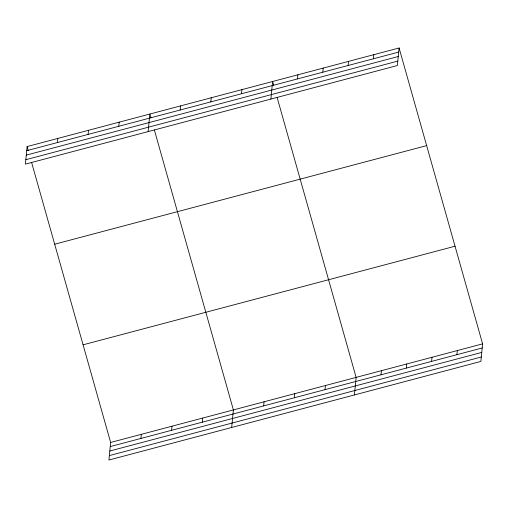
<?xml version="1.0" encoding="UTF-8"?>
<svg xmlns="http://www.w3.org/2000/svg" width="508" height="508" viewBox="0 0 508 508"><rect width="100%" height="100%" fill="white"/><g stroke="black" fill="none" stroke-linecap="round" stroke-linejoin="round"><path stroke-width="0.76" d="M27.121 146.571L25.4 164.135L397.358 65.538L399.085 47.974L27.121 146.571L28.2 150.387M57.404 142.551L57.81 138.436M88.094 134.417L88.494 130.302M118.777 126.282L119.183 122.168M31.642 162.592L110.642 442.462L108.915 460.026L480.879 361.429L482.6 343.865L399.085 47.974M148.145 131.597L149.866 114.033L150.946 117.85M140.926 438.442L141.326 434.327M180.149 110.014L180.556 105.899M171.609 430.308L172.015 426.193M210.839 101.879L211.239 97.765M202.298 422.173L202.698 418.059M241.522 93.745L241.929 89.63M231.667 427.488L233.388 409.924L154.388 130.054M270.891 99.06L272.618 81.496L273.691 85.312M263.671 405.905L264.071 401.79M297.504 78.905L297.91 74.79M322.796 72.2L323.202 68.091M294.354 397.77L294.761 393.656M348.094 65.5L348.494 61.385M325.044 389.636L325.444 385.521M373.386 58.795L373.786 54.68M354.413 394.951L356.133 377.393L277.139 97.517M381.025 374.802L381.425 370.688M406.317 368.097L406.718 363.982M431.61 361.391L432.016 357.276M456.902 354.686L457.308 350.571M26.721 150.686L398.678 52.089M26.283 155.124L398.24 56.528M25.838 159.696L397.796 61.1M54.68 244.215L426.644 145.618M83.077 344.818L455.041 246.221M110.642 442.462L482.6 343.865M110.236 446.576L482.194 347.98M109.804 451.015L481.762 352.419M109.353 455.587L481.311 356.991"/></g></svg>
